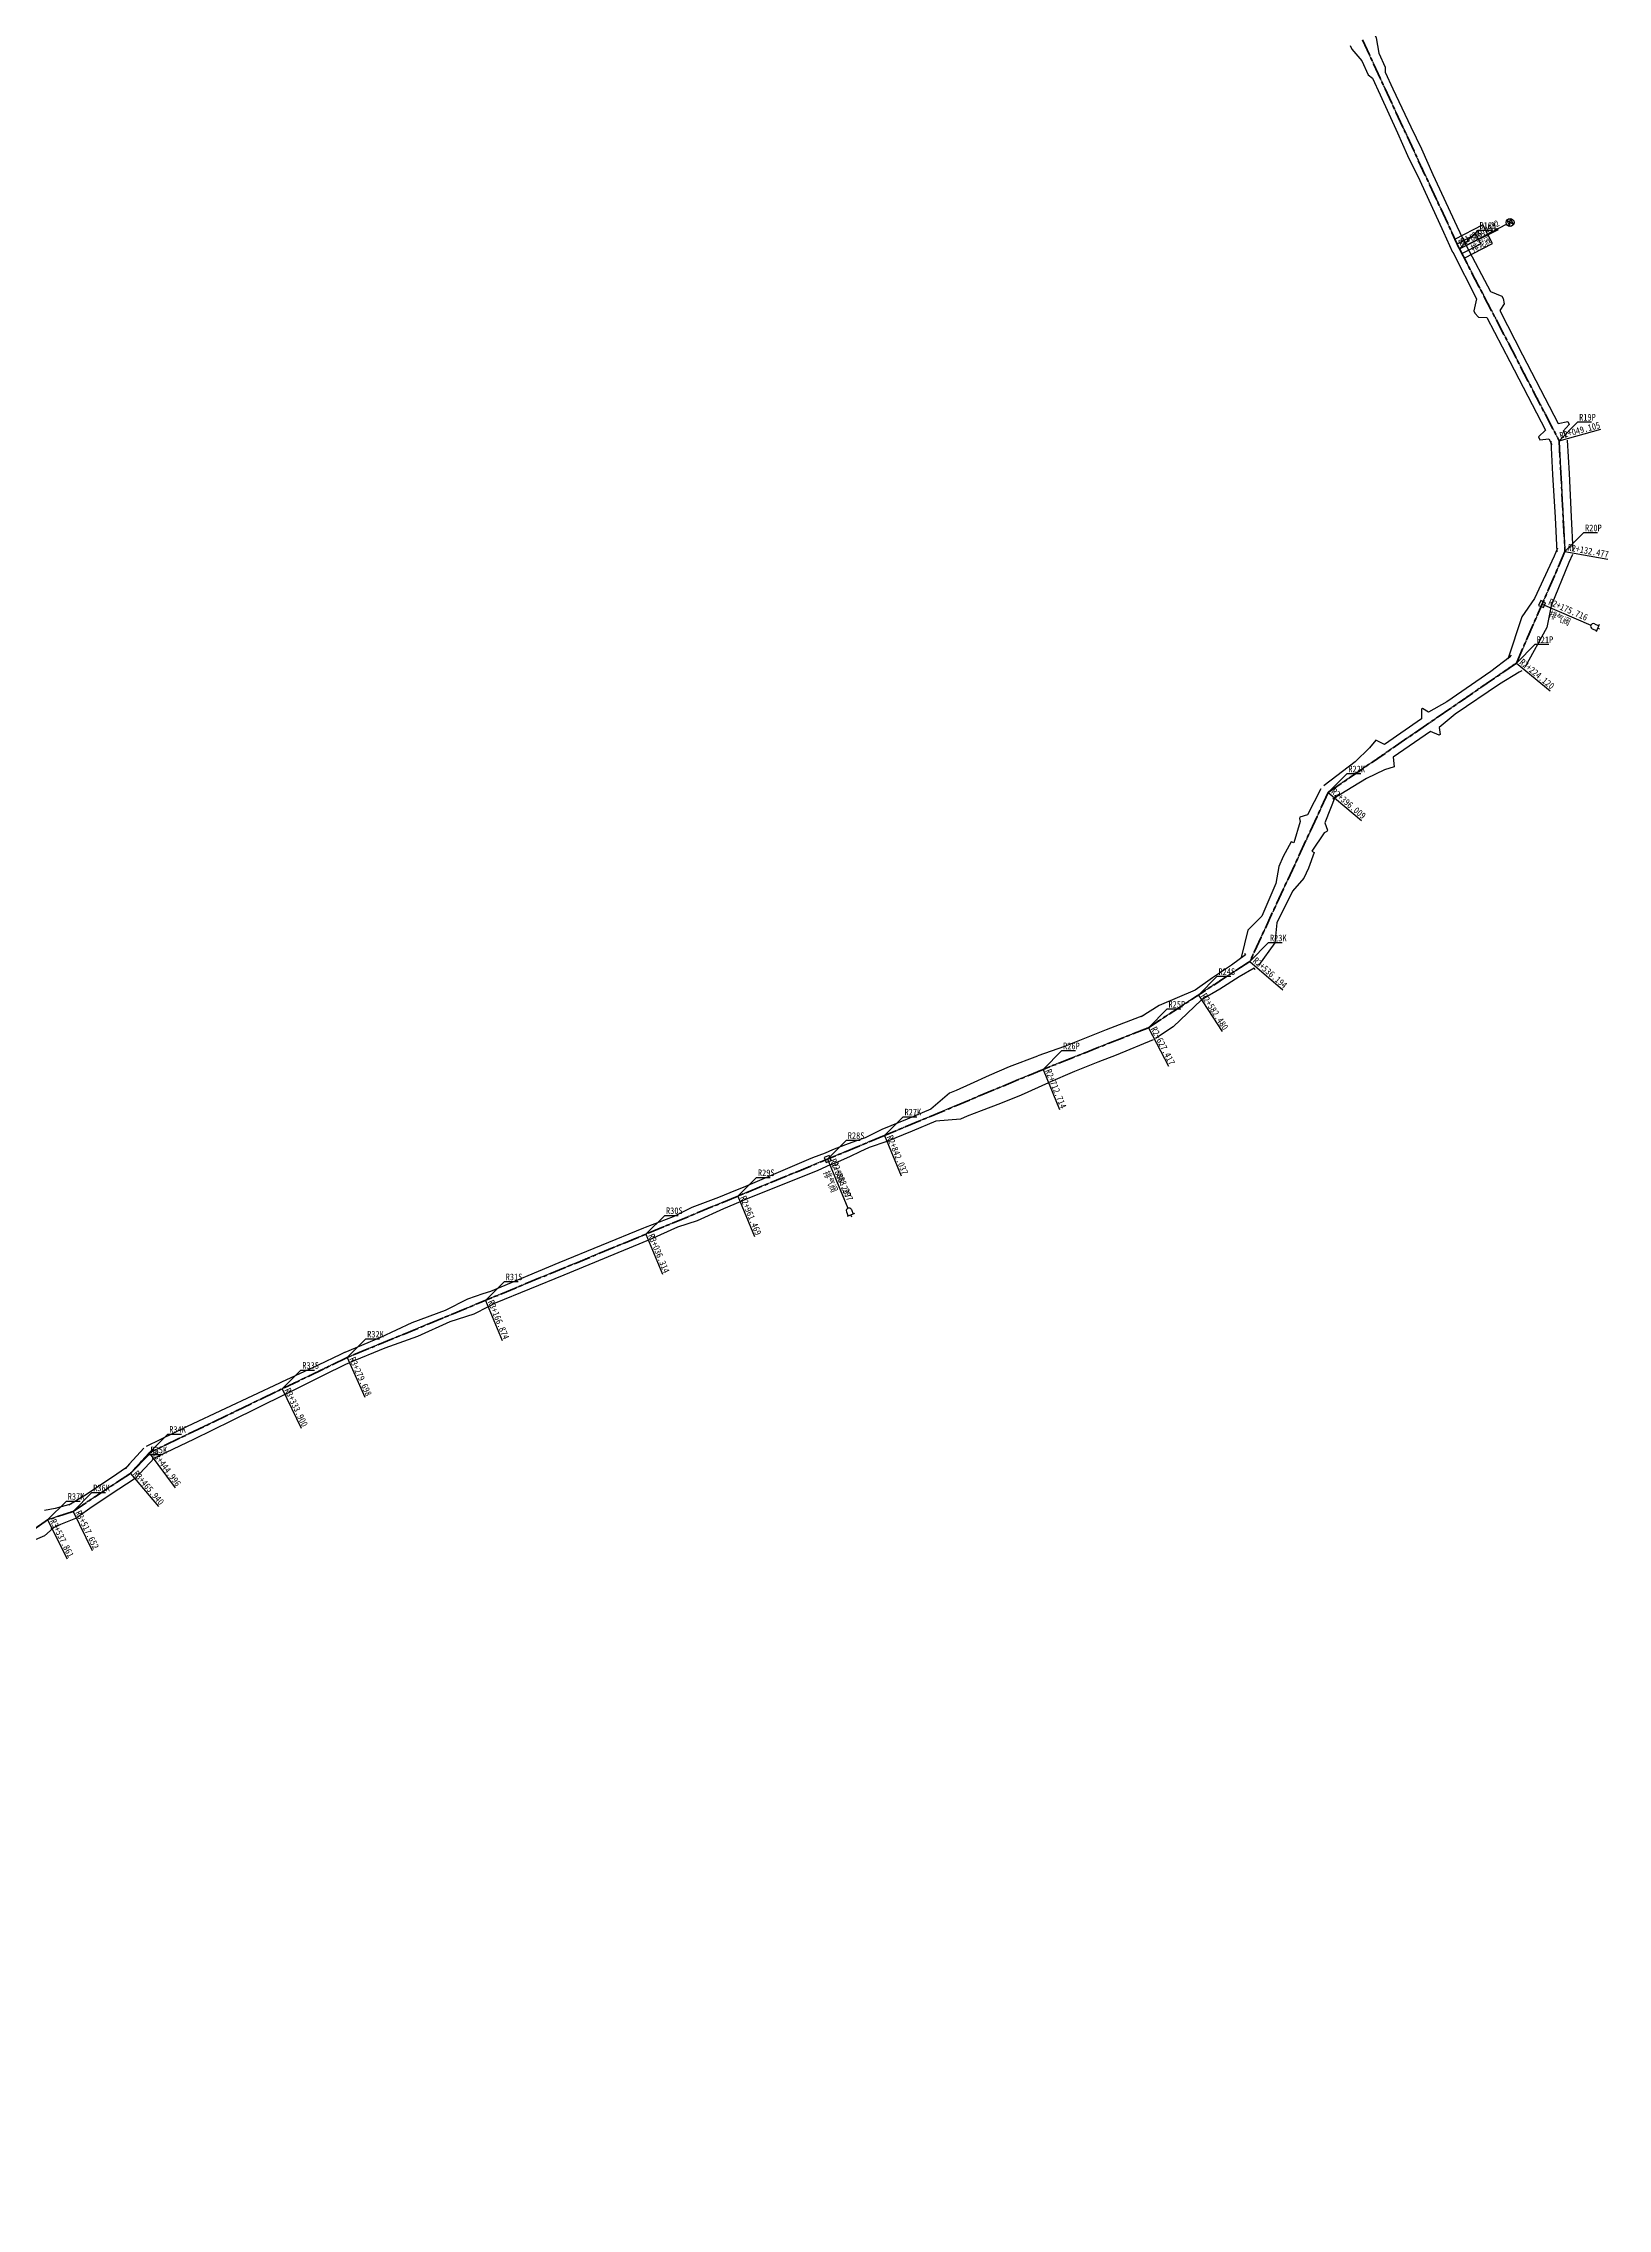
# Model space of a CAD drawing. Extents: x 525858 to 564773, y 2370984 to 2400075.
# Drawn here: x 541081 to 542258, y 2387846 to 2389476 of the extents above; entities that cross this region are included whole.
import ezdxf
from ezdxf.enums import TextEntityAlignment as Align

# ---------------------------------------------------------------- set-up
doc = ezdxf.new("R2010")
doc.units = 0
doc.linetypes.add('CENTER', pattern=[2, 1.25, -0.25, 0.25, -0.25])
for name, color, linetype in [('pipe_cen', 1, 'CENTER'), ('水工平面管线标注', 3, 'CONTINUOUS'), ('水工开挖线', 5, 'CONTINUOUS'), ('附属设施', 2, 'CONTINUOUS')]:
    doc.layers.add(name, color=color, linetype=linetype)
doc.styles.add('HT', font='simhei.ttf', dxfattribs={"width": 0.8})

# ---------------------------------------------------------------- blocks, each defined once
blk = doc.blocks.new('qin排泥阀pmud')
at = {"layer": '附属设施', "linetype": 'Continuous', "lineweight": -3}
for points in [[(-1.29, 22.2652), (1.29, 22.2652), (-1.29, 20.7348), (1.29, 20.7348), (-1.29, 22.2652)], [(0, 0), (0, 20)]]:
    blk.add_lwpolyline(points, dxfattribs=at)
for points in [[(-4, 0), (4, 0), (4, 12), (-4, 12)], [(-2, 0), (2, 0), (2, 8), (-2, 8)]]:
    blk.add_lwpolyline(points, close=True, dxfattribs=at)
blk.add_circle((0, 21.5), 1.5, dxfattribs=at)
at = {"layer": '附属设施', "linetype": 'Continuous', "lineweight": -3, "style": 'HT'}
blk.add_attdef('名称', text='', height=2.5, rotation=89.9999985, dxfattribs=at).set_placement((1, 4), align=Align.TOP_LEFT)
blk.add_attdef('ZH', text='', height=2.5, rotation=89.9999985, dxfattribs=at).set_placement((0, 2), align=Align.BOTTOM_LEFT)
blk = doc.blocks.new('qin排气阀pa')
at = {"layer": '附属设施', "linetype": 'Continuous', "lineweight": -3}
for points in [[(-1.5, 22.8), (1.5, 22.8)], [(-1, 21), (-1, 22.8)], [(0, 22.8), (0, 23.55)], [(0, 0), (0, 20)], [(1, 21), (1, 22.8)]]:
    blk.add_lwpolyline(points, dxfattribs=at)
blk.add_lwpolyline([(-1, -1), (1, -1), (1, 1), (-1, 1)], close=True, dxfattribs=at)
blk.add_arc((0, 21), 1, 180, 0, dxfattribs=at)
at = {"layer": '附属设施', "linetype": 'Continuous', "lineweight": -3, "style": 'HT'}
blk.add_attdef('名称', text='', height=2.5, rotation=90, dxfattribs=at).set_placement((1, 4), align=Align.TOP_LEFT)
blk.add_attdef('ZH', text='', height=2.5, rotation=90, dxfattribs=at).set_placement((0, 2), align=Align.BOTTOM_LEFT)

msp = doc.modelspace()

# ---------------------------------------------------------------- linework, layer by layer
at = {"layer": 'pipe_cen', "linetype": 'CENTER', "lineweight": 35, "ltscale": 10}
msp.add_lwpolyline([(542073.594201, 2389478.229148), (542146.646634, 2389320.94585), (542221.663736, 2389176.602902), (542226.114444, 2389093.349832), (542189.640683, 2389009.277481), (542047.9367, 2388911.9851), (541988.927136, 2388784.82551), (541912.541448, 2388734.957672), (541833.227293, 2388703.573239), (541713.880162, 2388653.768209), (541309.349908, 2388486.727802), (541160.40865, 2388415.033349), (541146.24, 2388399.61), (541103.114979, 2388371.073084), (541083.968633, 2388364.606887), (540688.282719, 2388091.985405), (540605.961668, 2388045.542076), (540513.038979, 2388004.621739), (540009.757906, 2387860.298431), (539978.898824, 2387846.395968)], dxfattribs=at)
at = {"layer": 'pipe_cen', "lineweight": -3}
msp.add_lwpolyline([(542073.594201, 2389478.229148), (542146.646634, 2389320.94585), (542221.663736, 2389176.602902), (542226.114444, 2389093.349832), (542189.640683, 2389009.277481), (542047.9367, 2388911.9851), (541988.927136, 2388784.82551), (541912.541448, 2388734.957672), (541833.227293, 2388703.573239), (541713.880162, 2388653.768209), (541309.349908, 2388486.727802), (541160.40865, 2388415.033349), (541146.24, 2388399.61), (541103.114979, 2388371.073084), (541083.968633, 2388364.606887), (540688.282719, 2388091.985405), (540605.961668, 2388045.542076), (540513.038979, 2388004.621739), (540009.757906, 2387860.298431), (539978.898824, 2387846.395968)], dxfattribs=at)
msp.add_lwpolyline([(542073.594201, 2389478.229148), (542146.646634, 2389320.94585), (542221.663736, 2389176.602902), (542226.114444, 2389093.349832), (542189.640683, 2389009.277481), (542047.9367, 2388911.9851), (541988.927136, 2388784.82551), (541912.541448, 2388734.957672), (541833.227293, 2388703.573239), (541713.880162, 2388653.768209), (541309.349908, 2388486.727802), (541160.40865, 2388415.033349), (541146.24, 2388399.61), (541103.114979, 2388371.073084), (541083.968633, 2388364.606887), (540688.282719, 2388091.985405), (540605.961668, 2388045.542076), (540513.038979, 2388004.621739), (540009.757906, 2387860.298431), (539978.898824, 2387846.395968)], dxfattribs=at)
msp.add_lwpolyline([(542073.594201, 2389478.229148), (542146.646634, 2389320.94585), (542221.663736, 2389176.602902), (542226.114444, 2389093.349832), (542189.640683, 2389009.277481), (542047.9367, 2388911.9851), (541988.927136, 2388784.82551), (541912.541448, 2388734.957672), (541833.227293, 2388703.573239), (541713.880162, 2388653.768209), (541309.349908, 2388486.727802), (541160.40865, 2388415.033349), (541146.24, 2388399.61), (541103.114979, 2388371.073084), (541083.968633, 2388364.606887), (540688.282719, 2388091.985405), (540605.961668, 2388045.542076), (540513.038979, 2388004.621739), (540009.757906, 2387860.298431), (539978.898824, 2387846.395968)], dxfattribs=at)
at = {"layer": '水工平面管线标注', "lineweight": -3}
for points in [[(542146.396634, 2389320.94585, 0.5, 0.5, -1), (542146.896634, 2389320.94585, 0, 0, 0)], [(542146.396634, 2389320.94585, 0.5, 0.5, -1), (542146.896634, 2389320.94585, 0, 0, 0)], [(542146.396634, 2389320.94585, 0.5, 0.5, 1), (542146.896634, 2389320.94585, 0, 0, 0)], [(542146.396634, 2389320.94585, 0.5, 0.5, 1), (542146.896634, 2389320.94585, 0, 0, 0)], [(542221.413736, 2389176.602902, 0.5, 0.5, -1), (542221.913736, 2389176.602902, 0, 0, 0)], [(542221.413736, 2389176.602902, 0.5, 0.5, -1), (542221.913736, 2389176.602902, 0, 0, 0)], [(542221.413736, 2389176.602902, 0.5, 0.5, 1), (542221.913736, 2389176.602902, 0, 0, 0)], [(542221.413736, 2389176.602902, 0.5, 0.5, 1), (542221.913736, 2389176.602902, 0, 0, 0)], [(542225.864444, 2389093.349832, 0.5, 0.5, -1), (542226.364444, 2389093.349832, 0, 0, 0)], [(542225.864444, 2389093.349832, 0.5, 0.5, -1), (542226.364444, 2389093.349832, 0, 0, 0)], [(542225.864444, 2389093.349832, 0.5, 0.5, 1), (542226.364444, 2389093.349832, 0, 0, 0)], [(542225.864444, 2389093.349832, 0.5, 0.5, 1), (542226.364444, 2389093.349832, 0, 0, 0)], [(542189.390683, 2389009.277481, 0.5, 0.5, -1), (542189.890683, 2389009.277481, 0, 0, 0)], [(542189.390683, 2389009.277481, 0.5, 0.5, -1), (542189.890683, 2389009.277481, 0, 0, 0)], [(542189.390683, 2389009.277481, 0.5, 0.5, 1), (542189.890683, 2389009.277481, 0, 0, 0)], [(542189.390683, 2389009.277481, 0.5, 0.5, 1), (542189.890683, 2389009.277481, 0, 0, 0)], [(542047.6867, 2388911.9851, 0.5, 0.5, -1), (542048.1867, 2388911.9851, 0, 0, 0)], [(542047.6867, 2388911.9851, 0.5, 0.5, -1), (542048.1867, 2388911.9851, 0, 0, 0)], [(542047.6867, 2388911.9851, 0.5, 0.5, 1), (542048.1867, 2388911.9851, 0, 0, 0)], [(542047.6867, 2388911.9851, 0.5, 0.5, 1), (542048.1867, 2388911.9851, 0, 0, 0)], [(541988.677136, 2388784.82551, 0.5, 0.5, -1), (541989.177136, 2388784.82551, 0, 0, 0)], [(541988.677136, 2388784.82551, 0.5, 0.5, -1), (541989.177136, 2388784.82551, 0, 0, 0)], [(541988.677136, 2388784.82551, 0.5, 0.5, 1), (541989.177136, 2388784.82551, 0, 0, 0)], [(541988.677136, 2388784.82551, 0.5, 0.5, 1), (541989.177136, 2388784.82551, 0, 0, 0)], [(541949.91892, 2388759.522492, 0.5, 0.5, -1), (541950.41892, 2388759.522492, 0, 0, 0)], [(541949.91892, 2388759.522492, 0.5, 0.5, -1), (541950.41892, 2388759.522492, 0, 0, 0)], [(541949.91892, 2388759.522492, 0.5, 0.5, 1), (541950.41892, 2388759.522492, 0, 0, 0)], [(541949.91892, 2388759.522492, 0.5, 0.5, 1), (541950.41892, 2388759.522492, 0, 0, 0)], [(541912.291448, 2388734.957672, 0.5, 0.5, -1), (541912.791448, 2388734.957672, 0, 0, 0)], [(541912.291448, 2388734.957672, 0.5, 0.5, -1), (541912.791448, 2388734.957672, 0, 0, 0)], [(541912.291448, 2388734.957672, 0.5, 0.5, 1), (541912.791448, 2388734.957672, 0, 0, 0)], [(541912.291448, 2388734.957672, 0.5, 0.5, 1), (541912.791448, 2388734.957672, 0, 0, 0)], [(541832.977293, 2388703.573239, 0.5, 0.5, -1), (541833.477293, 2388703.573239, 0, 0, 0)], [(541832.977293, 2388703.573239, 0.5, 0.5, -1), (541833.477293, 2388703.573239, 0, 0, 0)], [(541832.977293, 2388703.573239, 0.5, 0.5, 1), (541833.477293, 2388703.573239, 0, 0, 0)], [(541832.977293, 2388703.573239, 0.5, 0.5, 1), (541833.477293, 2388703.573239, 0, 0, 0)], [(541713.630162, 2388653.768209, 0.5, 0.5, -1), (541714.130162, 2388653.768209, 0, 0, 0)], [(541713.630162, 2388653.768209, 0.5, 0.5, -1), (541714.130162, 2388653.768209, 0, 0, 0)], [(541713.630162, 2388653.768209, 0.5, 0.5, 1), (541714.130162, 2388653.768209, 0, 0, 0)], [(541713.630162, 2388653.768209, 0.5, 0.5, 1), (541714.130162, 2388653.768209, 0, 0, 0)], [(541670.871902, 2388636.112281, 0.5, 0.5, -1), (541671.371902, 2388636.112281, 0, 0, 0)], [(541670.871902, 2388636.112281, 0.5, 0.5, -1), (541671.371902, 2388636.112281, 0, 0, 0)], [(541670.871902, 2388636.112281, 0.5, 0.5, 1), (541671.371902, 2388636.112281, 0, 0, 0)], [(541670.871902, 2388636.112281, 0.5, 0.5, 1), (541671.371902, 2388636.112281, 0, 0, 0)], [(541603.239328, 2388608.185142, 0.5, 0.5, -1), (541603.739328, 2388608.185142, 0, 0, 0)], [(541603.239328, 2388608.185142, 0.5, 0.5, -1), (541603.739328, 2388608.185142, 0, 0, 0)], [(541603.239328, 2388608.185142, 0.5, 0.5, 1), (541603.739328, 2388608.185142, 0, 0, 0)], [(541603.239328, 2388608.185142, 0.5, 0.5, 1), (541603.739328, 2388608.185142, 0, 0, 0)], [(541534.059418, 2388579.61907, 0.5, 0.5, -1), (541534.559418, 2388579.61907, 0, 0, 0)], [(541534.059418, 2388579.61907, 0.5, 0.5, -1), (541534.559418, 2388579.61907, 0, 0, 0)], [(541534.059418, 2388579.61907, 0.5, 0.5, 1), (541534.559418, 2388579.61907, 0, 0, 0)], [(541534.059418, 2388579.61907, 0.5, 0.5, 1), (541534.559418, 2388579.61907, 0, 0, 0)], [(541413.38285, 2388529.788772, 0.5, 0.5, -1), (541413.88285, 2388529.788772, 0, 0, 0)], [(541413.38285, 2388529.788772, 0.5, 0.5, -1), (541413.88285, 2388529.788772, 0, 0, 0)], [(541413.38285, 2388529.788772, 0.5, 0.5, 1), (541413.88285, 2388529.788772, 0, 0, 0)], [(541413.38285, 2388529.788772, 0.5, 0.5, 1), (541413.88285, 2388529.788772, 0, 0, 0)], [(541309.099908, 2388486.727802, 0.5, 0.5, -1), (541309.599908, 2388486.727802, 0, 0, 0)], [(541309.099908, 2388486.727802, 0.5, 0.5, -1), (541309.599908, 2388486.727802, 0, 0, 0)], [(541309.099908, 2388486.727802, 0.5, 0.5, 1), (541309.599908, 2388486.727802, 0, 0, 0)], [(541309.099908, 2388486.727802, 0.5, 0.5, 1), (541309.599908, 2388486.727802, 0, 0, 0)], [(541260.261371, 2388463.218854, 0.5, 0.5, -1), (541260.761371, 2388463.218854, 0, 0, 0)], [(541260.261371, 2388463.218854, 0.5, 0.5, -1), (541260.761371, 2388463.218854, 0, 0, 0)], [(541260.261371, 2388463.218854, 0.5, 0.5, 1), (541260.761371, 2388463.218854, 0, 0, 0)], [(541260.261371, 2388463.218854, 0.5, 0.5, 1), (541260.761371, 2388463.218854, 0, 0, 0)], [(541160.15865, 2388415.033349, 0.5, 0.5, -1), (541160.65865, 2388415.033349, 0, 0, 0)], [(541160.15865, 2388415.033349, 0.5, 0.5, -1), (541160.65865, 2388415.033349, 0, 0, 0)], [(541160.15865, 2388415.033349, 0.5, 0.5, 1), (541160.65865, 2388415.033349, 0, 0, 0)], [(541160.15865, 2388415.033349, 0.5, 0.5, 1), (541160.65865, 2388415.033349, 0, 0, 0)], [(541145.99, 2388399.61, 0.5, 0.5, -1), (541146.49, 2388399.61, 0, 0, 0)], [(541145.99, 2388399.61, 0.5, 0.5, -1), (541146.49, 2388399.61, 0, 0, 0)], [(541145.99, 2388399.61, 0.5, 0.5, 1), (541146.49, 2388399.61, 0, 0, 0)], [(541145.99, 2388399.61, 0.5, 0.5, 1), (541146.49, 2388399.61, 0, 0, 0)], [(541083.718633, 2388364.606887, 0.5, 0.5, -1), (541084.218633, 2388364.606887, 0, 0, 0)], [(541083.718633, 2388364.606887, 0.5, 0.5, -1), (541084.218633, 2388364.606887, 0, 0, 0)], [(541083.718633, 2388364.606887, 0.5, 0.5, 1), (541084.218633, 2388364.606887, 0, 0, 0)], [(541083.718633, 2388364.606887, 0.5, 0.5, 1), (541084.218633, 2388364.606887, 0, 0, 0)], [(541102.864979, 2388371.073084, 0.5, 0.5, -1), (541103.364979, 2388371.073084, 0, 0, 0)], [(541102.864979, 2388371.073084, 0.5, 0.5, -1), (541103.364979, 2388371.073084, 0, 0, 0)], [(541102.864979, 2388371.073084, 0.5, 0.5, 1), (541103.364979, 2388371.073084, 0, 0, 0)], [(541102.864979, 2388371.073084, 0.5, 0.5, 1), (541103.364979, 2388371.073084, 0, 0, 0)]]:
    msp.add_lwpolyline(points, format="xyseb", dxfattribs=at)
at = {"layer": '水工平面管线标注', "color": 9, "lineweight": -3}
for points in [[(542146.646634, 2389320.94585), (542175.990167, 2389335.376618)], [(542146.646634, 2389320.94585), (542175.990167, 2389335.376618)], [(542146.646634, 2389320.94585), (542160.786634, 2389335.08585), (542171.046634, 2389335.08585)], [(542146.646634, 2389320.94585), (542160.786634, 2389335.08585), (542171.046634, 2389335.08585)], [(542221.663736, 2389176.602902), (542235.803736, 2389190.742902), (542246.063736, 2389190.742902)], [(542221.663736, 2389176.602902), (542235.803736, 2389190.742902), (542246.063736, 2389190.742902)], [(542221.663736, 2389176.602902), (542253.210655, 2389185.209987)], [(542221.663736, 2389176.602902), (542253.210655, 2389185.209987)], [(542226.114444, 2389093.349832), (542240.254444, 2389107.489832), (542250.514444, 2389107.489832)], [(542226.114444, 2389093.349832), (542240.254444, 2389107.489832), (542250.514444, 2389107.489832)], [(542226.114444, 2389093.349832), (542258.297999, 2389087.561154)], [(542226.114444, 2389093.349832), (542258.297999, 2389087.561154)], [(542189.640683, 2389009.277481), (542203.780683, 2389023.417481), (542214.040683, 2389023.417481)], [(542189.640683, 2389009.277481), (542203.780683, 2389023.417481), (542214.040683, 2389023.417481)], [(542189.640683, 2389009.277481), (542214.876443, 2388988.482136)], [(542189.640683, 2389009.277481), (542214.876443, 2388988.482136)], [(542047.9367, 2388911.9851), (542062.0767, 2388926.1251), (542072.3367, 2388926.1251)], [(542047.9367, 2388911.9851), (542062.0767, 2388926.1251), (542072.3367, 2388926.1251)], [(542047.9367, 2388911.9851), (542072.908957, 2388890.874051)], [(542047.9367, 2388911.9851), (542072.908957, 2388890.874051)], [(541988.927136, 2388784.82551), (542003.067136, 2388798.96551), (542013.327136, 2388798.96551)], [(541988.927136, 2388784.82551), (542003.067136, 2388798.96551), (542013.327136, 2388798.96551)], [(541988.927136, 2388784.82551), (542013.651788, 2388763.425006)], [(541988.927136, 2388784.82551), (542013.651788, 2388763.425006)], [(541950.16892, 2388759.522492), (541964.30892, 2388773.662492), (541974.56892, 2388773.662492)], [(541950.16892, 2388759.522492), (541964.30892, 2388773.662492), (541974.56892, 2388773.662492)], [(541950.16892, 2388759.522492), (541968.044722, 2388732.141007)], [(541950.16892, 2388759.522492), (541968.044722, 2388732.141007)], [(541912.541448, 2388734.957672), (541926.681448, 2388749.097672), (541936.941448, 2388749.097672)], [(541912.541448, 2388734.957672), (541926.681448, 2388749.097672), (541936.941448, 2388749.097672)], [(541912.541448, 2388734.957672), (541927.571436, 2388705.916503)], [(541912.541448, 2388734.957672), (541927.571436, 2388705.916503)], [(541833.227293, 2388703.573239), (541847.367293, 2388717.713239), (541857.627293, 2388717.713239)], [(541833.227293, 2388703.573239), (541847.367293, 2388717.713239), (541857.627293, 2388717.713239)], [(541833.227293, 2388703.573239), (541845.540395, 2388673.280046)], [(541833.227293, 2388703.573239), (541845.540395, 2388673.280046)], [(541713.880162, 2388653.768209), (541728.020162, 2388667.908209), (541738.280162, 2388667.908209)], [(541713.880162, 2388653.768209), (541728.020162, 2388667.908209), (541738.280162, 2388667.908209)], [(541713.880162, 2388653.768209), (541726.417186, 2388623.567001)], [(541713.880162, 2388653.768209), (541726.417186, 2388623.567001)], [(541671.121902, 2388636.112281), (541685.261902, 2388650.252281), (541695.521902, 2388650.252281)], [(541671.121902, 2388636.112281), (541685.261902, 2388650.252281), (541695.521902, 2388650.252281)], [(541603.489328, 2388608.185142), (541617.629328, 2388622.325142), (541627.889328, 2388622.325142)], [(541603.489328, 2388608.185142), (541617.629328, 2388622.325142), (541627.889328, 2388622.325142)], [(541671.121902, 2388636.112281), (541683.602384, 2388605.887663)], [(541671.121902, 2388636.112281), (541683.602384, 2388605.887663)], [(541603.489328, 2388608.185142), (541615.96981, 2388577.960523)], [(541603.489328, 2388608.185142), (541615.96981, 2388577.960523)], [(541534.309418, 2388579.61907), (541548.449418, 2388593.75907), (541558.709418, 2388593.75907)], [(541534.309418, 2388579.61907), (541548.449418, 2388593.75907), (541558.709418, 2388593.75907)], [(541534.309418, 2388579.61907), (541546.7899, 2388549.394451)], [(541534.309418, 2388579.61907), (541546.7899, 2388549.394451)], [(541413.63285, 2388529.788772), (541427.77285, 2388543.928772), (541438.03285, 2388543.928772)], [(541413.63285, 2388529.788772), (541427.77285, 2388543.928772), (541438.03285, 2388543.928772)], [(541413.63285, 2388529.788772), (541426.113333, 2388499.564153)], [(541413.63285, 2388529.788772), (541426.113333, 2388499.564153)], [(541309.349908, 2388486.727802), (541323.489908, 2388500.867802), (541333.749908, 2388500.867802)], [(541309.349908, 2388486.727802), (541323.489908, 2388500.867802), (541333.749908, 2388500.867802)], [(541260.511371, 2388463.218854), (541274.651371, 2388477.358854), (541284.911371, 2388477.358854)], [(541260.511371, 2388463.218854), (541274.651371, 2388477.358854), (541284.911371, 2388477.358854)], [(541309.349908, 2388486.727802), (541322.68701, 2388456.871283)], [(541309.349908, 2388486.727802), (541322.68701, 2388456.871283)], [(541260.511371, 2388463.218854), (541274.69425, 2388433.754708)], [(541260.511371, 2388463.218854), (541274.69425, 2388433.754708)], [(541160.40865, 2388415.033349), (541174.54865, 2388429.173349), (541184.80865, 2388429.173349)], [(541160.40865, 2388415.033349), (541174.54865, 2388429.173349), (541184.80865, 2388429.173349)], [(541146.24, 2388399.61), (541160.38, 2388413.75), (541170.64, 2388413.75)], [(541146.24, 2388399.61), (541160.38, 2388413.75), (541170.64, 2388413.75)], [(541160.40865, 2388415.033349), (541179.889671, 2388388.769689)], [(541160.40865, 2388415.033349), (541179.889671, 2388388.769689)], [(541146.24, 2388399.61), (541167.459912, 2388374.730182)], [(541146.24, 2388399.61), (541167.459912, 2388374.730182)], [(541083.968633, 2388364.606887), (541098.108633, 2388378.746887), (541108.368633, 2388378.746887)], [(541083.968633, 2388364.606887), (541098.108633, 2388378.746887), (541108.368633, 2388378.746887)], [(541103.114979, 2388371.073084), (541117.254979, 2388385.213084), (541127.514979, 2388385.213084)], [(541103.114979, 2388371.073084), (541117.254979, 2388385.213084), (541127.514979, 2388385.213084)], [(541083.968633, 2388364.606887), (541098.617331, 2388335.371538)], [(541083.968633, 2388364.606887), (541098.617331, 2388335.371538)], [(541103.114979, 2388371.073084), (541117.489385, 2388341.701899)], [(541103.114979, 2388371.073084), (541117.489385, 2388341.701899)]]:
    msp.add_lwpolyline(points, dxfattribs=at)
at = {"layer": '水工开挖线', "lineweight": -3}
for points in [[(542064.461243, 2389473.987217), (542065.767496, 2389471.12735), (542073.263046, 2389462.324697), (542078.100565, 2389451.814468), (542081.118466, 2389449.447487), (542087.026718, 2389436.893082), (542099.996373, 2389408.114553), (542107.5015, 2389391.219956), (542116.74919, 2389372.306547), (542134.788532, 2389333.420017), (542141.504004, 2389318.55791)], [(542064.461243, 2389473.987217), (542065.767496, 2389471.12735), (542073.263046, 2389462.324697), (542078.100565, 2389451.814468), (542081.118466, 2389449.447487), (542087.026718, 2389436.893082), (542099.996373, 2389408.114553), (542107.5015, 2389391.219956), (542116.74919, 2389372.306547), (542134.788532, 2389333.420017), (542141.504004, 2389318.55791)], [(542082.727159, 2389482.471078), (542084.06969, 2389479.628061), (542085.960307, 2389468.222117), (542090.870382, 2389457.745588), (542090.732107, 2389453.912678), (542096.513386, 2389441.299298), (542110.136043, 2389412.824065), (542118.203477, 2389396.190639), (542126.689331, 2389376.923385), (542144.764951, 2389338.053705), (542151.788785, 2389323.334821)], [(542082.727159, 2389482.471078), (542084.06969, 2389479.628061), (542085.960307, 2389468.222117), (542090.870382, 2389457.745588), (542090.732107, 2389453.912678), (542096.513386, 2389441.299298), (542110.136043, 2389412.824065), (542118.203477, 2389396.190639), (542126.689331, 2389376.923385), (542144.764951, 2389338.053705), (542151.788785, 2389323.334821)], [(542151.677742, 2389323.560588), (542151.677742, 2389323.560588), (542151.677742, 2389323.560588), (542169.970433, 2389288.926805), (542178.64694, 2389285.242904), (542179.482549, 2389283.63508), (542180.414478, 2389279.673447), (542177.072686, 2389274.458783), (542194.131189, 2389241.09382), (542210.970151, 2389208.95362), (542221.071712, 2389189.516864), (542228.154074, 2389191.068788), (542229.345233, 2389188.776839), (542224.889184, 2389183.797893), (542227.147452, 2389179.452685), (542227.147452, 2389179.452685)], [(542151.677742, 2389323.560588), (542151.677742, 2389323.560588), (542151.677742, 2389323.560588), (542169.970433, 2389288.926805), (542178.64694, 2389285.242904), (542179.482549, 2389283.63508), (542180.414478, 2389279.673447), (542177.072686, 2389274.458783), (542194.131189, 2389241.09382), (542210.970151, 2389208.95362), (542221.071712, 2389189.516864), (542228.154074, 2389191.068788), (542229.345233, 2389188.776839), (542224.889184, 2389183.797893), (542227.147452, 2389179.452685), (542227.147452, 2389179.452685)], [(542141.615527, 2389318.331111), (542141.615527, 2389318.331111), (542141.615527, 2389318.331111), (542159.446811, 2389283.457528), (542157.475472, 2389274.239789), (542158.311082, 2389272.631964), (542161.017652, 2389269.592638), (542167.205682, 2389269.330759), (542184.707845, 2389236.196373), (542201.33385, 2389203.945496), (542211.435411, 2389184.50874), (542206.095285, 2389179.604519), (542207.286444, 2389177.31257), (542213.921902, 2389178.09804), (542216.18017, 2389173.752831), (542216.18017, 2389173.752831)], [(542141.615527, 2389318.331111), (542141.615527, 2389318.331111), (542141.615527, 2389318.331111), (542159.446811, 2389283.457528), (542157.475472, 2389274.239789), (542158.311082, 2389272.631964), (542161.017652, 2389269.592638), (542167.205682, 2389269.330759), (542184.707845, 2389236.196373), (542201.33385, 2389203.945496), (542211.435411, 2389184.50874), (542206.095285, 2389179.604519), (542207.286444, 2389177.31257), (542213.921902, 2389178.09804), (542216.18017, 2389173.752831), (542216.18017, 2389173.752831)], [(542215.492548, 2389176.27299), (542216.835577, 2389151.150863), (542218.687869, 2389118.750545), (542220.063088, 2389093.026279), (542220.063088, 2389093.026279)], [(542215.492548, 2389176.27299), (542216.835577, 2389151.150863), (542218.687869, 2389118.750545), (542220.063088, 2389093.026279), (542220.063088, 2389093.026279)], [(542227.834924, 2389176.932813), (542229.177952, 2389151.810687), (542230.790587, 2389119.397556), (542232.165806, 2389093.67329), (542232.165806, 2389093.67329)], [(542227.834924, 2389176.932813), (542229.177952, 2389151.810687), (542230.790587, 2389119.397556), (542232.165806, 2389093.67329), (542232.165806, 2389093.67329)], [(542220.555081, 2389095.761694), (542217.931485, 2389089.71428), (542203.280517, 2389057.828099), (542193.682868, 2389044.172828), (542183.053972, 2389012.135378), (542183.053972, 2389012.135378), (542183.053972, 2389012.135378)], [(542220.555081, 2389095.761694), (542217.931485, 2389089.71428), (542203.280517, 2389057.828099), (542193.682868, 2389044.172828), (542183.053972, 2389012.135378), (542183.053972, 2389012.135378), (542183.053972, 2389012.135378)], [(542231.673808, 2389090.93797), (542229.050211, 2389084.890557), (542215.77532, 2389052.407382), (542212.360855, 2389036.069611), (542196.227636, 2389006.420144), (542196.227636, 2389006.420144), (542196.227636, 2389006.420144)], [(542231.673808, 2389090.93797), (542229.050211, 2389084.890557), (542215.77532, 2389052.407382), (542212.360855, 2389036.069611), (542196.227636, 2389006.420144), (542196.227636, 2389006.420144), (542196.227636, 2389006.420144)], [(542185.576668, 2389015.196618), (542184.082288, 2389013.564086), (542170.259974, 2389003.018515), (542137.142695, 2388980.122865), (542123.364219, 2388972.336675), (542118.909781, 2388975.040127), (542118.134028, 2388974.507503), (542118.217732, 2388967.286885), (542090.305455, 2388948.122624), (542083.712317, 2388951.322751), (542078.91812, 2388945.459517), (542068.104955, 2388935.00278), (542044.852871, 2388917.218635), (542044.489646, 2388917.005638), (542044.489646, 2388917.005638), (542044.489646, 2388917.005638), (542044.489646, 2388917.005638)], [(542185.576668, 2389015.196618), (542184.082288, 2389013.564086), (542170.259974, 2389003.018515), (542137.142695, 2388980.122865), (542123.364219, 2388972.336675), (542118.909781, 2388975.040127), (542118.134028, 2388974.507503), (542118.217732, 2388967.286885), (542090.305455, 2388948.122624), (542083.712317, 2388951.322751), (542078.91812, 2388945.459517), (542068.104955, 2388935.00278), (542044.852871, 2388917.218635), (542044.489646, 2388917.005638), (542044.489646, 2388917.005638), (542044.489646, 2388917.005638), (542044.489646, 2388917.005638)], [(542193.704696, 2389003.358343), (542191.644297, 2389002.550203), (542176.83711, 2388993.439077), (542143.572664, 2388970.757772), (542131.356398, 2388960.696261), (542132.279138, 2388955.567985), (542131.503385, 2388955.035361), (542124.794864, 2388957.707453), (542096.882585, 2388938.543194), (542097.500525, 2388931.240562), (542090.306408, 2388928.872753), (542076.663148, 2388922.53798), (542051.713007, 2388907.227014), (542051.383743, 2388906.964554), (542051.383743, 2388906.964554), (542051.383743, 2388906.964554), (542051.383743, 2388906.964554)], [(542193.704696, 2389003.358343), (542191.644297, 2389002.550203), (542176.83711, 2388993.439077), (542143.572664, 2388970.757772), (542131.356398, 2388960.696261), (542132.279138, 2388955.567985), (542131.503385, 2388955.035361), (542124.794864, 2388957.707453), (542096.882585, 2388938.543194), (542097.500525, 2388931.240562), (542090.306408, 2388928.872753), (542076.663148, 2388922.53798), (542051.713007, 2388907.227014), (542051.383743, 2388906.964554), (542051.383743, 2388906.964554), (542051.383743, 2388906.964554), (542051.383743, 2388906.964554)], [(542042.412537, 2388914.548638), (542032.212294, 2388895.205093), (542026.619292, 2388893.272898), (542026.17084, 2388892.235261), (542026.709627, 2388890.022907), (542021.986677, 2388874.001397), (542020.097343, 2388874.705078), (542013.950327, 2388863.882019), (542010.669346, 2388856.265447), (542008.568212, 2388843.494304), (541997.999881, 2388818.962663), (541987.409827, 2388808.257853), (541982.423109, 2388787.843195)], [(542042.412537, 2388914.548638), (542032.212294, 2388895.205093), (542026.619292, 2388893.272898), (542026.17084, 2388892.235261), (542026.709627, 2388890.022907), (542021.986677, 2388874.001397), (542020.097343, 2388874.705078), (542013.950327, 2388863.882019), (542010.669346, 2388856.265447), (542008.568212, 2388843.494304), (541997.999881, 2388818.962663), (541987.409827, 2388808.257853), (541982.423109, 2388787.843195)], [(542053.460863, 2388909.421562), (542045.274351, 2388889.143526), (542047.409734, 2388883.624904), (542046.906857, 2388882.612523), (542044.869515, 2388881.595646), (542035.683693, 2388867.645172), (542037.440851, 2388866.656665), (542033.144292, 2388854.974885), (542029.446051, 2388847.551946), (542021.049728, 2388837.702143), (542009.138905, 2388813.793498), (542007.801141, 2388798.795078), (541995.430729, 2388781.806891)], [(542053.460863, 2388909.421562), (542045.274351, 2388889.143526), (542047.409734, 2388883.624904), (542046.906857, 2388882.612523), (542044.869515, 2388881.595646), (542035.683693, 2388867.645172), (542037.440851, 2388866.656665), (542033.144292, 2388854.974885), (542029.446051, 2388847.551946), (542021.049728, 2388837.702143), (542009.138905, 2388813.793498), (542007.801141, 2388798.795078), (541995.430729, 2388781.806891)], [(541985.007578, 2388790.82934), (541985.007579, 2388790.82934), (541985.647172, 2388789.849635), (541975.12979, 2388782.039991), (541960.735861, 2388772.547479), (541947.78045, 2388763.182012), (541947.78045, 2388763.182012), (541947.78045, 2388763.182012), (541947.78045, 2388763.182012), (541947.78045, 2388763.182012), (541920.56052, 2388751.741138), (541907.156563, 2388743.205423)], [(541985.007578, 2388790.82934), (541985.007579, 2388790.82934), (541985.647172, 2388789.849635), (541975.12979, 2388782.039991), (541960.735861, 2388772.547479), (541947.78045, 2388763.182012), (541947.78045, 2388763.182012), (541947.78045, 2388763.182012), (541947.78045, 2388763.182012), (541947.78045, 2388763.182012), (541920.56052, 2388751.741138), (541907.156563, 2388743.205423)], [(541992.846692, 2388778.821679), (541992.846692, 2388778.82168), (541992.207099, 2388779.801384), (541980.825992, 2388773.31476), (541966.344597, 2388763.956227), (541952.558261, 2388755.86354), (541952.558261, 2388755.86354), (541952.558261, 2388755.86354), (541952.558261, 2388755.86354), (541952.558261, 2388755.86354), (541931.132932, 2388735.546713), (541917.925771, 2388726.709553)], [(541992.846692, 2388778.821679), (541992.846692, 2388778.82168), (541992.207099, 2388779.801384), (541980.825992, 2388773.31476), (541966.344597, 2388763.956227), (541952.558261, 2388755.86354), (541952.558261, 2388755.86354), (541952.558261, 2388755.86354), (541952.558261, 2388755.86354), (541952.558261, 2388755.86354), (541931.132932, 2388735.546713), (541917.925771, 2388726.709553)], [(541908.917244, 2388744.116692), (541908.917244, 2388744.116691), (541880.736639, 2388733.309829), (541866.984161, 2388727.868004), (541849.437897, 2388720.924985), (541829.235809, 2388713.662666)], [(541908.917244, 2388744.116692), (541908.917244, 2388744.116691), (541880.736639, 2388733.309829), (541866.984161, 2388727.868004), (541849.437897, 2388720.924985), (541829.235809, 2388713.662666)], [(541916.165652, 2388725.79865), (541916.165651, 2388725.798651), (541888.220526, 2388714.396688), (541874.468048, 2388708.954864), (541856.921783, 2388702.011848), (541837.220298, 2388693.484414)], [(541916.165652, 2388725.79865), (541916.165651, 2388725.798651), (541888.220526, 2388714.396688), (541874.468048, 2388708.954864), (541856.921783, 2388702.011848), (541837.220298, 2388693.484414)], [(541829.0486, 2388713.586585), (541807.821456, 2388705.50811), (541792.567844, 2388698.925872), (541778.271705, 2388692.461469), (541767.950276, 2388687.785791), (541762.870825, 2388685.666073), (541748.869867, 2388673.701062), (541748.699012, 2388673.575584), (541731.057521, 2388666.213571), (541711.980938, 2388658.317691)], [(541829.0486, 2388713.586585), (541807.821456, 2388705.50811), (541792.567844, 2388698.925872), (541778.271705, 2388692.461469), (541767.950276, 2388687.785791), (541762.870825, 2388685.666073), (541748.869867, 2388673.701062), (541748.699012, 2388673.575584), (541731.057521, 2388666.213571), (541711.980938, 2388658.317691)], [(541837.405986, 2388693.559892), (541816.733202, 2388684.153011), (541801.32554, 2388677.939921), (541786.675088, 2388672.324555), (541776.091774, 2388668.276426), (541771.012324, 2388666.156709), (541752.659474, 2388664.620077), (541752.450107, 2388664.586885), (541734.808615, 2388657.224874), (541715.778246, 2388649.218253)], [(541837.405986, 2388693.559892), (541816.733202, 2388684.153011), (541801.32554, 2388677.939921), (541786.675088, 2388672.324555), (541776.091774, 2388668.276426), (541771.012324, 2388666.156709), (541752.659474, 2388664.620077), (541752.450107, 2388664.586885), (541734.808615, 2388657.224874), (541715.778246, 2388649.218253)], [(541711.998547, 2388658.32501), (541711.998547, 2388658.32501), (541711.998547, 2388658.32501), (541711.998547, 2388658.32501), (541699.351604, 2388652.074973), (541692.080455, 2388649.462022), (541684.481148, 2388646.800118), (541674.643488, 2388643.019201), (541669.286218, 2388640.558217), (541669.286218, 2388640.558217), (541669.286218, 2388640.558217), (541669.286218, 2388640.558217), (541659.731721, 2388636.94832), (541656.747155, 2388635.71592), (541607.585247, 2388614.766626), (541601.714388, 2388612.483052), (541601.714388, 2388612.483052), (541601.714388, 2388612.483052), (541601.714388, 2388612.483052), (541589.067546, 2388607.228404), (541568.806332, 2388599.749211), (541554.922562, 2388592.663889), (541533.643932, 2388584.742942), (541532.41682, 2388584.20378), (541532.41682, 2388584.20378), (541532.41682, 2388584.20378), (541532.41682, 2388584.20378), (541468.806477, 2388557.937514), (541417.265263, 2388536.438507), (541411.606597, 2388534.69695), (541411.606597, 2388534.69695), (541411.606597, 2388534.69695), (541411.606597, 2388534.69695), (541400.021909, 2388530.789688), (541383.181994, 2388522.16995), (541358.081439, 2388512.833122), (541334.535449, 2388501.88786), (541307.711752, 2388490.695225)], [(541711.998547, 2388658.32501), (541711.998547, 2388658.32501), (541711.998547, 2388658.32501), (541711.998547, 2388658.32501), (541699.351604, 2388652.074973), (541692.080455, 2388649.462022), (541684.481148, 2388646.800118), (541674.643488, 2388643.019201), (541669.286218, 2388640.558217), (541669.286218, 2388640.558217), (541669.286218, 2388640.558217), (541669.286218, 2388640.558217), (541659.731721, 2388636.94832), (541656.747155, 2388635.71592), (541607.585247, 2388614.766626), (541601.714388, 2388612.483052), (541601.714388, 2388612.483052), (541601.714388, 2388612.483052), (541601.714388, 2388612.483052), (541589.067546, 2388607.228404), (541568.806332, 2388599.749211), (541554.922562, 2388592.663889), (541533.643932, 2388584.742942), (541532.41682, 2388584.20378), (541532.41682, 2388584.20378), (541532.41682, 2388584.20378), (541532.41682, 2388584.20378), (541468.806477, 2388557.937514), (541417.265263, 2388536.438507), (541411.606597, 2388534.69695), (541411.606597, 2388534.69695), (541411.606597, 2388534.69695), (541411.606597, 2388534.69695), (541400.021909, 2388530.789688), (541383.181994, 2388522.16995), (541358.081439, 2388512.833122), (541334.535449, 2388501.88786), (541307.711752, 2388490.695225)], [(541715.761775, 2388649.211409), (541715.761775, 2388649.211409), (541715.761775, 2388649.211409), (541715.761775, 2388649.211409), (541702.389666, 2388644.717544), (541695.393316, 2388641.439098), (541688.129875, 2388637.96381), (541678.490681, 2388633.702258), (541672.957844, 2388631.666453), (541672.957844, 2388631.666453), (541672.957844, 2388631.666453), (541672.957844, 2388631.666453), (541663.639979, 2388627.483491), (541660.655414, 2388626.251091), (541611.035504, 2388606.410963), (541605.263878, 2388603.887071), (541605.263878, 2388603.887071), (541605.263878, 2388603.887071), (541605.263878, 2388603.887071), (541592.594135, 2388598.687883), (541572.958853, 2388589.69284), (541558.120917, 2388584.918269), (541537.452952, 2388575.518444), (541536.20294, 2388575.034741), (541536.20294, 2388575.034741), (541536.20294, 2388575.034741), (541536.20294, 2388575.034741), (541472.592594, 2388548.768482), (541420.898712, 2388527.6392), (541415.659878, 2388524.880914), (541415.659878, 2388524.880914), (541415.659878, 2388524.880914), (541415.659878, 2388524.880914), (541404.693488, 2388519.476286), (541386.678041, 2388513.703395), (541362.302651, 2388502.610399), (541337.894095, 2388493.754058), (541310.988217, 2388482.760442)], [(541715.761775, 2388649.211409), (541715.761775, 2388649.211409), (541715.761775, 2388649.211409), (541715.761775, 2388649.211409), (541702.389666, 2388644.717544), (541695.393316, 2388641.439098), (541688.129875, 2388637.96381), (541678.490681, 2388633.702258), (541672.957844, 2388631.666453), (541672.957844, 2388631.666453), (541672.957844, 2388631.666453), (541672.957844, 2388631.666453), (541663.639979, 2388627.483491), (541660.655414, 2388626.251091), (541611.035504, 2388606.410963), (541605.263878, 2388603.887071), (541605.263878, 2388603.887071), (541605.263878, 2388603.887071), (541605.263878, 2388603.887071), (541592.594135, 2388598.687883), (541572.958853, 2388589.69284), (541558.120917, 2388584.918269), (541537.452952, 2388575.518444), (541536.20294, 2388575.034741), (541536.20294, 2388575.034741), (541536.20294, 2388575.034741), (541536.20294, 2388575.034741), (541472.592594, 2388548.768482), (541420.898712, 2388527.6392), (541415.659878, 2388524.880914), (541415.659878, 2388524.880914), (541415.659878, 2388524.880914), (541415.659878, 2388524.880914), (541404.693488, 2388519.476286), (541386.678041, 2388513.703395), (541362.302651, 2388502.610399), (541337.894095, 2388493.754058), (541310.988217, 2388482.760442)], [(541307.488202, 2388490.595392), (541304.491276, 2388489.139092), (541287.600866, 2388480.986516), (541260.108264, 2388468.351964), (541258.433956, 2388467.534919), (541258.433956, 2388467.534919), (541258.433956, 2388467.534919), (541258.433956, 2388467.534919), (541217.767202, 2388448.381277), (541189.060696, 2388434.851648), (541158.084323, 2388419.863153)], [(541307.488202, 2388490.595392), (541304.491276, 2388489.139092), (541287.600866, 2388480.986516), (541260.108264, 2388468.351964), (541258.433956, 2388467.534919), (541258.433956, 2388467.534919), (541258.433956, 2388467.534919), (541258.433956, 2388467.534919), (541217.767202, 2388448.381277), (541189.060696, 2388434.851648), (541158.084323, 2388419.863153)], [(541311.211613, 2388482.860211), (541308.203981, 2388481.426153), (541291.296221, 2388473.309622), (541264.272042, 2388459.701944), (541262.58906, 2388458.902921), (541262.58906, 2388458.902921), (541262.58906, 2388458.902921), (541262.58906, 2388458.902921), (541222.251936, 2388439.064489), (541193.770967, 2388425.06632), (541162.733871, 2388410.203974)], [(541311.211613, 2388482.860211), (541308.203981, 2388481.426153), (541291.296221, 2388473.309622), (541264.272042, 2388459.701944), (541262.58906, 2388458.902921), (541262.58906, 2388458.902921), (541262.58906, 2388458.902921), (541262.58906, 2388458.902921), (541222.251936, 2388439.064489), (541193.770967, 2388425.06632), (541162.733871, 2388410.203974)], [(541156.461404, 2388418.659484), (541156.461405, 2388418.659483), (541145.671083, 2388406.810157), (541142.382975, 2388403.152579)], [(541156.461404, 2388418.659484), (541156.461405, 2388418.659483), (541145.671083, 2388406.810157), (541142.382975, 2388403.152579)], [(541164.355896, 2388411.407213), (541164.355896, 2388411.407214), (541153.462473, 2388399.652601), (541150.096352, 2388396.066689)], [(541164.355896, 2388411.407213), (541164.355896, 2388411.407214), (541153.462473, 2388399.652601), (541150.096352, 2388396.066689)], [(541143.349974, 2388403.97741), (541132.046065, 2388396.321016), (541111.852618, 2388382.886553), (541099.985961, 2388375.80152)], [(541143.349974, 2388403.97741), (541132.046065, 2388396.321016), (541111.852618, 2388382.886553), (541099.985961, 2388375.80152)], [(541149.130025, 2388395.24259), (541137.663836, 2388387.831434), (541117.404166, 2388374.497046), (541106.243869, 2388366.344562)], [(541149.130025, 2388395.24259), (541137.663836, 2388387.831434), (541117.404166, 2388374.497046), (541106.243869, 2388366.344562)], [(541101.30075, 2388376.444999), (541101.30075, 2388376.444999), (541101.30075, 2388376.444999), (541101.30075, 2388376.444999), (541089.569921, 2388373.148164), (541081.600784, 2388371.617337)], [(541101.30075, 2388376.444999), (541101.30075, 2388376.444999), (541101.30075, 2388376.444999), (541101.30075, 2388376.444999), (541089.569921, 2388373.148164), (541081.600784, 2388371.617337)], [(541104.929208, 2388365.701168), (541104.929208, 2388365.701168), (541104.929208, 2388365.701168), (541104.929208, 2388365.701168), (541093.601541, 2388361.210576), (541086.336041, 2388357.596288)], [(541104.929208, 2388365.701168), (541104.929208, 2388365.701168), (541104.929208, 2388365.701168), (541104.929208, 2388365.701168), (541093.601541, 2388361.210576), (541086.336041, 2388357.596288)], [(541088.166823, 2388358.513584), (541081.61949, 2388352.544764), (541064.151917, 2388345.015198)], [(541088.166823, 2388358.513584), (541081.61949, 2388352.544764), (541064.151917, 2388345.015198)]]:
    msp.add_lwpolyline(points, dxfattribs=at)

# ---------------------------------------------------------------- block references
at = {"layer": '附属设施', "lineweight": -3}
ref = msp.add_blockref('qin排泥阀pmud', (542146.646634, 2389320.94585), dxfattribs=dict(at, xscale=2, yscale=2, zscale=2, rotation=297.4615472410707))
ref.add_attrib('ZH', 'R1+886.432', dxfattribs={"linetype": 'Continuous', "lineweight": -3, "height": 5, "rotation": 27.461547241, "style": 'HT', "width": 0.8}).set_placement((542150.195916, 2389322.790463), align=Align.BOTTOM_LEFT)
ref.add_attrib('名称', '排泥阀', dxfattribs={"linetype": 'Continuous', "lineweight": -3, "height": 5, "rotation": 27.461547241, "style": 'HT', "width": 0.8}).set_placement((542154.667505, 2389322.860434), align=Align.TOP_LEFT)
ref = msp.add_blockref('qin排泥阀pmud', (542146.646634, 2389320.94585), dxfattribs=dict(at, xscale=2, yscale=2, zscale=2, rotation=297.4615472410707))
ref.add_attrib('ZH', 'R1+886.432', dxfattribs={"linetype": 'Continuous', "lineweight": -3, "height": 5, "rotation": 27.461547241, "style": 'HT', "width": 0.8}).set_placement((542150.195916, 2389322.790463), align=Align.BOTTOM_LEFT)
ref.add_attrib('名称', '排泥阀', dxfattribs={"linetype": 'Continuous', "lineweight": -3, "height": 5, "rotation": 27.461547241, "style": 'HT', "width": 0.8}).set_placement((542154.667505, 2389322.860434), align=Align.TOP_LEFT)
ref = msp.add_blockref('qin排气阀pa', (542208.905235, 2389053.682449), dxfattribs=dict(at, xscale=2, yscale=2, zscale=2, rotation=246.5469785385637))
ref.add_attrib('ZH', 'R2+175.716', dxfattribs={"linetype": 'Continuous', "lineweight": -3, "height": 5, "rotation": 336.546978539, "style": 'HT', "width": 0.8}).set_placement((542212.574782, 2389052.090461), align=Align.BOTTOM_LEFT)
ref.add_attrib('名称', '排气阀', dxfattribs={"linetype": 'Continuous', "lineweight": -3, "height": 5, "rotation": 336.546978539, "style": 'HT', "width": 0.8}).set_placement((542215.448335, 2389048.663699), align=Align.TOP_LEFT)
ref = msp.add_blockref('qin排气阀pa', (542208.905235, 2389053.682449), dxfattribs=dict(at, xscale=2, yscale=2, zscale=2, rotation=246.5469785385637))
ref.add_attrib('ZH', 'R2+175.716', dxfattribs={"linetype": 'Continuous', "lineweight": -3, "height": 5, "rotation": 336.546978539, "style": 'HT', "width": 0.8}).set_placement((542212.574782, 2389052.090461), align=Align.BOTTOM_LEFT)
ref.add_attrib('名称', '排气阀', dxfattribs={"linetype": 'Continuous', "lineweight": -3, "height": 5, "rotation": 336.546978539, "style": 'HT', "width": 0.8}).set_placement((542215.448335, 2389048.663699), align=Align.TOP_LEFT)
ref = msp.add_blockref('qin排气阀pa', (541671.122023, 2388636.112331), dxfattribs=dict(at, xscale=2, yscale=2, zscale=2, rotation=202.4369242316141))
ref.add_attrib('ZH', 'R2+888.297', dxfattribs={"linetype": 'Continuous', "lineweight": -3, "height": 5, "rotation": 292.436924232, "style": 'HT', "width": 0.8}).set_placement((541672.648688, 2388632.41513), align=Align.BOTTOM_LEFT)
ref.add_attrib('名称', '排气阀', dxfattribs={"linetype": 'Continuous', "lineweight": -3, "height": 5, "rotation": 292.436924232, "style": 'HT', "width": 0.8}).set_placement((541672.326752, 2388627.954597), align=Align.TOP_LEFT)
ref = msp.add_blockref('qin排气阀pa', (541671.122023, 2388636.112331), dxfattribs=dict(at, xscale=2, yscale=2, zscale=2, rotation=202.4369242316141))
ref.add_attrib('ZH', 'R2+888.297', dxfattribs={"linetype": 'Continuous', "lineweight": -3, "height": 5, "rotation": 292.436924232, "style": 'HT', "width": 0.8}).set_placement((541672.648688, 2388632.41513), align=Align.BOTTOM_LEFT)
ref.add_attrib('名称', '排气阀', dxfattribs={"linetype": 'Continuous', "lineweight": -3, "height": 5, "rotation": 292.436924232, "style": 'HT', "width": 0.8}).set_placement((541672.326752, 2388627.954597), align=Align.TOP_LEFT)

# ---------------------------------------------------------------- texts
at = {"layer": '水工平面管线标注', "lineweight": -3, "style": 'HT', "width": 0.8}
for s, rotation, p in [('R1+886.432', 26.187360056, (542147.55136, 2389322.505167)), ('R1+886.432', 26.187360056, (542147.55136, 2389322.505167)), ('R2+049.105', 15.26083297, (542222.847629, 2389177.96246)), ('R2+049.105', 15.26083297, (542222.847629, 2389177.96246)), ('R2+132.477', 349.80354862, (542227.767778, 2389094.068503)), ('R2+132.477', 349.80354862, (542227.767778, 2389094.068503)), ('R2+224.120', 320.510019348, (542191.43423, 2389009.095302)), ('R2+224.120', 320.510019348, (542191.43423, 2389009.095302)), ('R2+396.009', 319.789487007, (542049.727814, 2388911.780381)), ('R2+396.009', 319.789487007, (542049.727814, 2388911.780381)), ('R2+536.194', 319.122065785, (541990.715744, 2388784.599941)), ('R2+536.194', 319.122065785, (541990.715744, 2388784.599941)), ('R2+582.480', 303.138217703, (541951.826265, 2388758.813121)), ('R2+582.480', 303.138217703, (541951.826265, 2388758.813121)), ('R2+627.417', 297.363405909, (541914.119006, 2388734.085141)), ('R2+627.417', 297.363405909, (541914.119006, 2388734.085141)), ('R2+712.714', 292.119986553, (541834.718512, 2388702.56019)), ('R2+712.714', 292.119986553, (541834.718512, 2388702.56019)), ('R2+842.037', 292.54415162, (541715.378839, 2388652.766228)), ('R2+842.037', 292.54415162, (541715.378839, 2388652.766228)), ('R2+888.297', 292.436924234, (541672.618702, 2388635.107497)), ('R2+888.297', 292.436924234, (541672.618702, 2388635.107497)), ('R2+961.469', 292.436924234, (541604.986128, 2388607.180358)), ('R2+961.469', 292.436924234, (541604.986128, 2388607.180358)), ('R3+036.314', 292.436924234, (541535.806217, 2388578.614285)), ('R3+036.314', 292.436924234, (541535.806217, 2388578.614285)), ('R3+166.874', 292.436924234, (541415.12965, 2388528.783988)), ('R3+166.874', 292.436924234, (541415.12965, 2388528.783988)), ('R3+279.698', 294.070627598, (541310.874745, 2388485.766099)), ('R3+279.698', 294.070627598, (541310.874745, 2388485.766099)), ('R3+333.900', 295.704330953, (541262.063006, 2388462.301015)), ('R3+333.900', 295.704330953, (541262.063006, 2388462.301015)), ('R3+444.996', 306.566106558, (541162.105445, 2388414.424343)), ('R3+444.996', 306.566106558, (541162.105445, 2388414.424343)), ('R3+465.940', 310.460747985, (541147.974241, 2388399.117651)), ('R3+465.940', 310.460747985, (541147.974241, 2388399.117651)), ('R3+537.861', 296.613672073, (541085.534639, 2388363.713788)), ('R3+537.861', 296.613672073, (541085.534639, 2388363.713788)), ('R3+517.652', 296.077358177, (541104.672557, 2388370.165366)), ('R3+517.652', 296.077358177, (541104.672557, 2388370.165366))]:
    msp.add_text(s, height=5, rotation=rotation, dxfattribs=at).set_placement(p)
for s, p in [('R18K', (542161.786634, 2389336.08585)), ('R18K', (542161.786634, 2389336.08585)), ('R19P', (542236.803736, 2389191.742902)), ('R19P', (542236.803736, 2389191.742902)), ('R20P', (542241.254444, 2389108.489832)), ('R20P', (542241.254444, 2389108.489832)), ('R21P', (542204.780683, 2389024.417481)), ('R21P', (542204.780683, 2389024.417481)), ('R22K', (542063.0767, 2388927.1251)), ('R22K', (542063.0767, 2388927.1251)), ('R23K', (542004.067136, 2388799.96551)), ('R23K', (542004.067136, 2388799.96551)), ('R24S', (541965.30892, 2388774.662492)), ('R24S', (541965.30892, 2388774.662492)), ('R25P', (541927.681448, 2388750.097672)), ('R25P', (541927.681448, 2388750.097672)), ('R26P', (541848.367293, 2388718.713239)), ('R26P', (541848.367293, 2388718.713239)), ('R27K', (541729.020162, 2388668.908209)), ('R27K', (541729.020162, 2388668.908209)), ('R28S', (541686.261902, 2388651.252281)), ('R28S', (541686.261902, 2388651.252281)), ('R29S', (541618.629328, 2388623.325142)), ('R29S', (541618.629328, 2388623.325142)), ('R30S', (541549.449418, 2388594.75907)), ('R30S', (541549.449418, 2388594.75907)), ('R31S', (541428.77285, 2388544.928772)), ('R31S', (541428.77285, 2388544.928772)), ('R32K', (541324.489908, 2388501.867802)), ('R32K', (541324.489908, 2388501.867802)), ('R33S', (541275.651371, 2388478.358854)), ('R33S', (541275.651371, 2388478.358854)), ('R34K', (541175.54865, 2388430.173349)), ('R34K', (541175.54865, 2388430.173349)), ('R35K', (541161.38, 2388414.75)), ('R35K', (541161.38, 2388414.75)), ('R37K', (541099.108633, 2388379.746887)), ('R37K', (541099.108633, 2388379.746887)), ('R36K', (541118.254979, 2388386.213084)), ('R36K', (541118.254979, 2388386.213084))]:
    msp.add_text(s, height=5, dxfattribs=at).set_placement(p)

doc.saveas('drawing.dxf')
